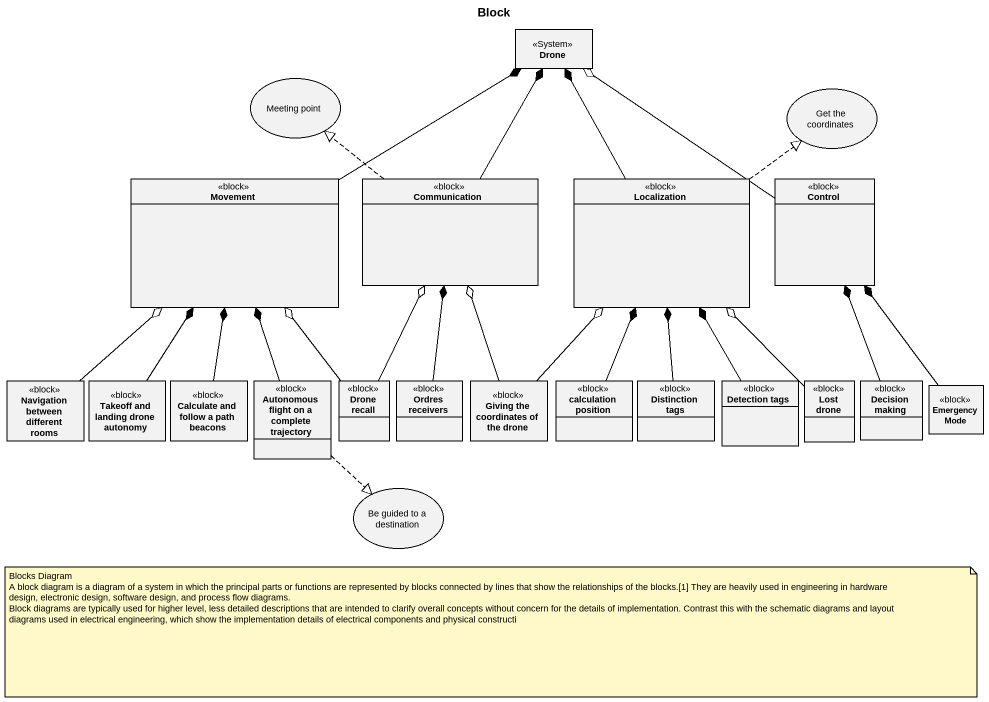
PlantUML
@startuml
title Block
allowmixing
hide circle
hide empty members
class Drone <<System>>
usecase "Meeting point" as Meeting_point
usecase "Get the coordinates" as Get_the_coordinates
class Movement <<block>>
class Communication <<block>>
class Localization <<block>>
class "Control" as Control_ <<block>>
class "Navigation between different rooms" as Navigation_between <<block>>
class "Takeoff and landing drone autonomy" as Takeoff_and_landing_drone <<block>>
class "Calculate and follow a path beacons" as Calculate_and_follow_a_path <<block>>
class "Autonomous flight on a complete trajectory" as Autonomous_flight_on_a <<block>>
class "Drone recall" as Drone_recall <<block>>
class "Ordres receivers" as Ordres_receivers <<block>>
class "Giving the coordinates of the drone" as Giving_the_coordinates_of <<block>>
class "calculation position" as calculation_position <<block>>
class "Distinction tags" as Distinction_tags <<block>>
class "Detection tags" as Detection_tags <<block>>
class "Lost drone" as Lost_drone <<block>>
class "Decision making" as Decision_making <<block>>
class "Emergency Mode" as Emergency_Mode <<block>>
usecase "Be guided to a destination" as Be_guided_to_a_destination
Movement -up-* Drone
Communication -up-* Drone
Communication .up.|> Meeting_point
Localization -up-* Drone
Localization .up.|> Get_the_coordinates
Control_ -up-o Drone
Navigation_between -up-o Movement
Takeoff_and_landing_drone -up-* Movement
Calculate_and_follow_a_path -up-* Movement
Autonomous_flight_on_a -up-* Movement
Autonomous_flight_on_a ..|> Be_guided_to_a_destination
Drone_recall -up-o Movement
Drone_recall -up-o Communication
Ordres_receivers -up-* Communication
Giving_the_coordinates_of -up-o Communication
Giving_the_coordinates_of -up-o Localization
calculation_position -up-* Localization
Distinction_tags -up-* Localization
Detection_tags -up-* Localization
Lost_drone -up-o Localization
Decision_making -up-* Control_
Emergency_Mode -up-* Control_
note as N1
  Blocks Diagram
  A block diagram is a diagram of a system in which the principal parts or functions are represented by blocks connected by lines that show the relationships of the blocks.[1] They are heavily used in engineering in hardware design, electronic design, software design, and process flow diagrams.
  Block diagrams are typically used for higher level, less detailed descriptions that are intended to clarify overall concepts without concern for the details of implementation. Contrast this with the schematic diagrams and layout diagrams used in electrical engineering, which show the implementation details of electrical components and physical constructi
end note
@enduml
